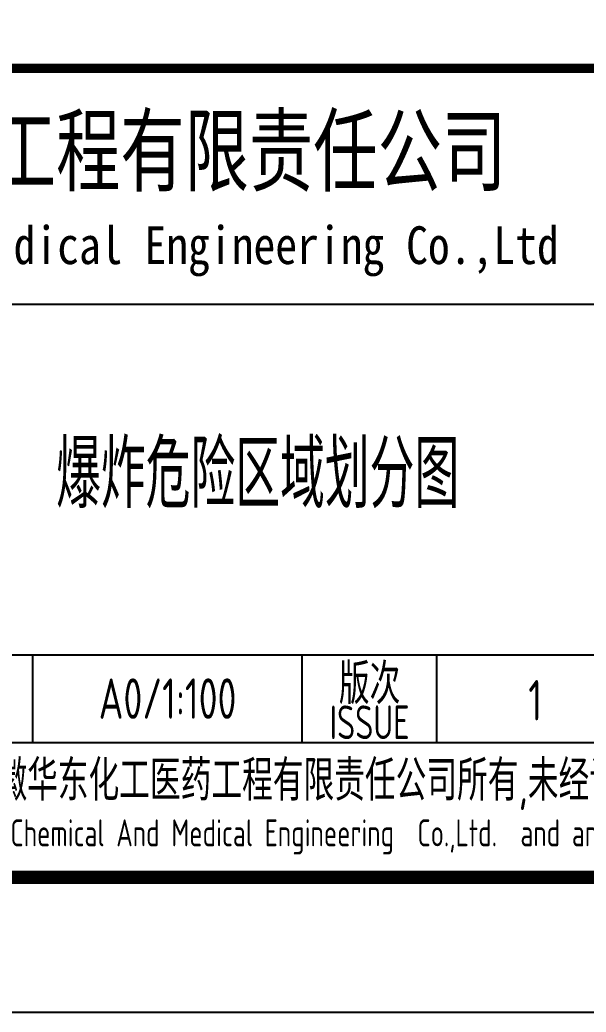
# Model space of a CAD drawing. Extents: x 4532298 to 10139194, y -639876 to -207028.
# Drawn here: x 5334335 to 5338540, y -374859 to -367500 of the extents above; entities that cross this region are included whole.
import ezdxf
from ezdxf.enums import TextEntityAlignment as Align

# ---------------------------------------------------------------- set-up
doc = ezdxf.new("R2010")
doc.units = 0
doc.header["$LTSCALE"] = 1000
doc.header["$MEASUREMENT"] = 0
doc.layers.get('0').update_dxf_attribs({"linetype": 'CONTINUOUS'})
doc.layers.add('PUB_TITLE', color=4, linetype='CONTINUOUS')
doc.styles.add('AHD', font='sceie.shx', dxfattribs={"width": 0.7, "bigfont": 'sceic.shx'})
doc.styles.add('ECEC_TQ_S', font='')
doc.styles.add('sceie', font='sceie.shx', dxfattribs={"width": 0.7, "bigfont": 'sceic.shx'})
doc.styles.get('ECEC_TQ_S').set_extended_font_data('SimSun')

msp = doc.modelspace()

# ---------------------------------------------------------------- linework, layer by layer
for p, q in [((5327932, -369608.8), (5345932, -369608.8)), ((5327932, -372208.8), (5345932, -372208.8)), ((5334432, -372858.8), (5334432, -372208.8)), ((5336432, -372858.8), (5336432, -372208.8)), ((5337432, -372858.8), (5337432, -372208.8)), ((5327932, -372858.8), (5345932, -372858.8)), ((5327932, -373858.8), (5345932, -373858.8))]:
    msp.add_line(p, q)
msp.add_lwpolyline([(5345932, -367858.8, 70, 70, 0), (5327932, -367858.8, 70, 70, 0), (5327932, -373858.8, 0, 0, 0)], format="xyseb")
at = {"layer": 'PUB_TITLE'}
msp.add_lwpolyline([(5228032, -374858.8), (5346932, -374858.8), (5346932, -290758.8), (5228032, -290758.8)], close=True, dxfattribs=at)
at = {"layer": 'PUB_TITLE', "const_width": 100}
msp.add_lwpolyline([(5230532, -373858.8), (5345932, -373858.8), (5345932, -291758.8), (5230532, -291758.8)], close=True, dxfattribs=at)

# ---------------------------------------------------------------- texts
for s, height, style, width, p in [('安徽华东化工医药工程有限责任公司', 500, 'ECEC_TQ_S', 0.7, (5334126.9, -368458.8)), ('安徽华东化工医药工程有限责任公司', 500, 'ECEC_TQ_S', 0.7, (5334126.9, -368458.8)), ('Anhui Huadong Chemical & Medical Engineering Co.,Ltd', 280, 'ECEC_TQ_S', 0.85, (5334126.9, -369208.8)), ('Anhui Huadong Chemical & Medical Engineering Co.,Ltd', 280, 'ECEC_TQ_S', 0.85, (5334126.9, -369208.8)), ('爆炸危险区域划分图', 500, 'AHD', 0.7, (5336100.9, -370842.9)), ('版次', 300, 'AHD', 0.8, (5336932, -372408.8)), ('版次', 300, 'AHD', 0.8, (5336932, -372408.8)), ('1', 300, 'sceie', 0.8, (5338161.4, -372545.8)), ('ISSUE', 250, 'AHD', 0.8, (5336932, -372708.8)), ('ISSUE', 250, 'AHD', 0.8, (5336932, -372708.8)), ('本文件专有权属安徽华东化工医药工程有限责任公司所有,未经许可不得复制或转让给第三方', 300, 'AHD', 0.8, (5336932, -373158.8)), ('本文件专有权属安徽华东化工医药工程有限责任公司所有,未经许可不得复制或转让给第三方', 300, 'AHD', 0.8, (5336932, -373158.8)), ('The proprietary right of this document belongs to Anhui Huadong Chemical And Medical Engineering  Co.,Ltd.  and any replication or transfer to the 3rd. side is forbidden without its permission. ', 200, 'AHD', 0.8, (5336932, -373558.8))]:
    msp.add_text(s, height=height, dxfattribs=dict(style=style, width=width)).set_placement(p, align=Align.MIDDLE)
at = {"style": 'AHD', "width": 0.8}
msp.add_attdef('A0/1:100', text='1:100', height=300, dxfattribs=at).set_placement((5335432, -372533.8), align=Align.MIDDLE)

doc.saveas('drawing.dxf')
